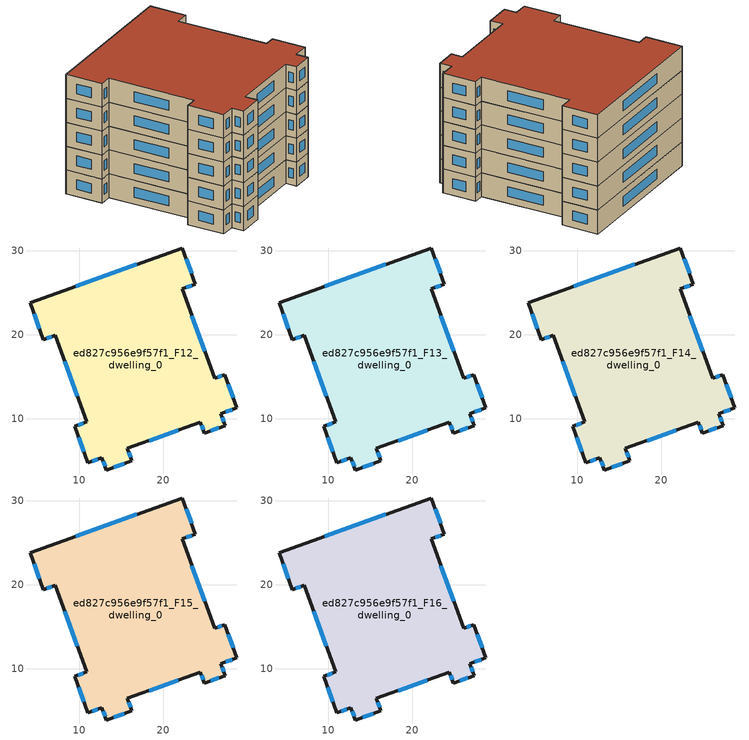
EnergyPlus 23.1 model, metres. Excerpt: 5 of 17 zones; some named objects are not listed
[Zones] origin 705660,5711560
ed827c956e9f57f1_F12_dwelling_0
 floor to ed827c956e9f57f1_F11_dwelling_0 (EU_floor_Construction): 27.34,9.21 26.83,10.62 28.74,11.31 27.31,15.27 26.08,14.83 22.24,25.45 23.81,26.02 22.26,30.32 4.15,23.79 5.72,19.43 7.14,19.94 10.87,9.63 9.45,9.12 11.02,4.77 12.69,5.37 13.22,3.92 16.25,5.01 15.71,6.5 24.39,9.61 24.86,8.32 z36
 wall outside (EU_wall_Construction): 26.08,14.83 27.31,15.27 28.74,11.31 26.83,10.62 27.34,9.21 24.86,8.32 24.39,9.61 15.71,6.5 16.25,5.01 13.22,3.92 12.69,5.37 11.02,4.77 9.45,9.12 10.87,9.63 7.14,19.94 5.72,19.43 4.15,23.79 22.26,30.32 23.81,26.02 22.24,25.45 26.08,14.83 z36:39
 window (EU_Window_Construction): 26.45,14.97 26.94,15.14 / 27.73,14.09 28.31,12.5 / 28.17,11.11 27.4,10.83 / 26.98,10.2 27.18,9.63 / 26.59,8.94 25.6,8.58 / 24.72,8.7 24.53,9.22 / 21.79,8.68 18.31,7.43 / 15.87,6.05 16.09,5.46 / 15.34,4.69 14.13,4.25 / 13.06,4.36 12.85,4.94 / 12.19,5.19 11.52,4.95 / 10.55,6.07 9.92,7.81 / 9.88,9.27 10.45,9.48 / 9.76,12.72 8.26,16.85 / 6.72,19.79 6.15,19.58 / 5.25,20.74 4.62,22.49 / 9.57,25.74 16.84,28.36 / 22.73,29.03 23.35,27.31 / 23.34,25.85 22.71,25.62 / 23.39,22.27 24.93,18.01 z36.9:38.1
ed827c956e9f57f1_F13_dwelling_0
 floor to ed827c956e9f57f1_F12_dwelling_0 (EU_floor_Construction): 27.34,9.21 26.83,10.62 28.74,11.31 27.31,15.27 26.08,14.83 22.24,25.45 23.81,26.02 22.26,30.32 4.15,23.79 5.72,19.43 7.14,19.94 10.87,9.63 9.45,9.12 11.02,4.77 12.69,5.37 13.22,3.92 16.25,5.01 15.71,6.5 24.39,9.61 24.86,8.32 z39
 wall outside (EU_wall_Construction): 26.08,14.83 27.31,15.27 28.74,11.31 26.83,10.62 27.34,9.21 24.86,8.32 24.39,9.61 15.71,6.5 16.25,5.01 13.22,3.92 12.69,5.37 11.02,4.77 9.45,9.12 10.87,9.63 7.14,19.94 5.72,19.43 4.15,23.79 22.26,30.32 23.81,26.02 22.24,25.45 26.08,14.83 z39:42
 window (EU_Window_Construction): 26.45,14.97 26.94,15.14 / 27.73,14.09 28.31,12.5 / 28.17,11.11 27.4,10.83 / 26.98,10.2 27.18,9.63 / 26.59,8.94 25.6,8.58 / 24.72,8.7 24.53,9.22 / 21.79,8.68 18.31,7.43 / 15.87,6.05 16.09,5.46 / 15.34,4.69 14.13,4.25 / 13.06,4.36 12.85,4.94 / 12.19,5.19 11.52,4.95 / 10.55,6.07 9.92,7.81 / 9.88,9.27 10.45,9.48 / 9.76,12.72 8.26,16.85 / 6.72,19.79 6.15,19.58 / 5.25,20.74 4.62,22.49 / 9.57,25.74 16.84,28.36 / 22.73,29.03 23.35,27.31 / 23.34,25.85 22.71,25.62 / 23.39,22.27 24.93,18.01 z39.9:41.1
ed827c956e9f57f1_F14_dwelling_0
 floor to ed827c956e9f57f1_F13_dwelling_0 (EU_floor_Construction): 27.34,9.21 26.83,10.62 28.74,11.31 27.31,15.27 26.08,14.83 22.24,25.45 23.81,26.02 22.26,30.32 4.15,23.79 5.72,19.43 7.14,19.94 10.87,9.63 9.45,9.12 11.02,4.77 12.69,5.37 13.22,3.92 16.25,5.01 15.71,6.5 24.39,9.61 24.86,8.32 z42
 wall outside (EU_wall_Construction): 26.08,14.83 27.31,15.27 28.74,11.31 26.83,10.62 27.34,9.21 24.86,8.32 24.39,9.61 15.71,6.5 16.25,5.01 13.22,3.92 12.69,5.37 11.02,4.77 9.45,9.12 10.87,9.63 7.14,19.94 5.72,19.43 4.15,23.79 22.26,30.32 23.81,26.02 22.24,25.45 26.08,14.83 z42:45
 window (EU_Window_Construction): 26.45,14.97 26.94,15.14 / 27.73,14.09 28.31,12.5 / 28.17,11.11 27.4,10.83 / 26.98,10.2 27.18,9.63 / 26.59,8.94 25.6,8.58 / 24.72,8.7 24.53,9.22 / 21.79,8.68 18.31,7.43 / 15.87,6.05 16.09,5.46 / 15.34,4.69 14.13,4.25 / 13.06,4.36 12.85,4.94 / 12.19,5.19 11.52,4.95 / 10.55,6.07 9.92,7.81 / 9.88,9.27 10.45,9.48 / 9.76,12.72 8.26,16.85 / 6.72,19.79 6.15,19.58 / 5.25,20.74 4.62,22.49 / 9.57,25.74 16.84,28.36 / 22.73,29.03 23.35,27.31 / 23.34,25.85 22.71,25.62 / 23.39,22.27 24.93,18.01 z42.9:44.1
ed827c956e9f57f1_F15_dwelling_0
 floor to ed827c956e9f57f1_F14_dwelling_0 (EU_floor_Construction): 27.34,9.21 26.83,10.62 28.74,11.31 27.31,15.27 26.08,14.83 22.24,25.45 23.81,26.02 22.26,30.32 4.15,23.79 5.72,19.43 7.14,19.94 10.87,9.63 9.45,9.12 11.02,4.77 12.69,5.37 13.22,3.92 16.25,5.01 15.71,6.5 24.39,9.61 24.86,8.32 z45
 wall outside (EU_wall_Construction): 26.08,14.83 27.31,15.27 28.74,11.31 26.83,10.62 27.34,9.21 24.86,8.32 24.39,9.61 15.71,6.5 16.25,5.01 13.22,3.92 12.69,5.37 11.02,4.77 9.45,9.12 10.87,9.63 7.14,19.94 5.72,19.43 4.15,23.79 22.26,30.32 23.81,26.02 22.24,25.45 26.08,14.83 z45:48
 window (EU_Window_Construction): 26.45,14.97 26.94,15.14 / 27.73,14.09 28.31,12.5 / 28.17,11.11 27.4,10.83 / 26.98,10.2 27.18,9.63 / 26.59,8.94 25.6,8.58 / 24.72,8.7 24.53,9.22 / 21.79,8.68 18.31,7.43 / 15.87,6.05 16.09,5.46 / 15.34,4.69 14.13,4.25 / 13.06,4.36 12.85,4.94 / 12.19,5.19 11.52,4.95 / 10.55,6.07 9.92,7.81 / 9.88,9.27 10.45,9.48 / 9.76,12.72 8.26,16.85 / 6.72,19.79 6.15,19.58 / 5.25,20.74 4.62,22.49 / 9.57,25.74 16.84,28.36 / 22.73,29.03 23.35,27.31 / 23.34,25.85 22.71,25.62 / 23.39,22.27 24.93,18.01 z45.9:47.1
ed827c956e9f57f1_F16_dwelling_0
 floor to ed827c956e9f57f1_F15_dwelling_0 (EU_floor_Construction): 27.34,9.21 26.83,10.62 28.74,11.31 27.31,15.27 26.08,14.83 22.24,25.45 23.81,26.02 22.26,30.32 4.15,23.79 5.72,19.43 7.14,19.94 10.87,9.63 9.45,9.12 11.02,4.77 12.69,5.37 13.22,3.92 16.25,5.01 15.71,6.5 24.39,9.61 24.86,8.32 z48
 wall outside (EU_wall_Construction): 26.08,14.83 27.31,15.27 28.74,11.31 26.83,10.62 27.34,9.21 24.86,8.32 24.39,9.61 15.71,6.5 16.25,5.01 13.22,3.92 12.69,5.37 11.02,4.77 9.45,9.12 10.87,9.63 7.14,19.94 5.72,19.43 4.15,23.79 22.26,30.32 23.81,26.02 22.24,25.45 26.08,14.83 z48:51
 window (EU_Window_Construction): 26.45,14.97 26.94,15.14 / 27.73,14.09 28.31,12.5 / 28.17,11.11 27.4,10.83 / 26.98,10.2 27.18,9.63 / 26.59,8.94 25.6,8.58 / 24.72,8.7 24.53,9.22 / 21.79,8.68 18.31,7.43 / 15.87,6.05 16.09,5.46 / 15.34,4.69 14.13,4.25 / 13.06,4.36 12.85,4.94 / 12.19,5.19 11.52,4.95 / 10.55,6.07 9.92,7.81 / 9.88,9.27 10.45,9.48 / 9.76,12.72 8.26,16.85 / 6.72,19.79 6.15,19.58 / 5.25,20.74 4.62,22.49 / 9.57,25.74 16.84,28.36 / 22.73,29.03 23.35,27.31 / 23.34,25.85 22.71,25.62 / 23.39,22.27 24.93,18.01 z48.9:50.1
 roof outside (EU_roof_Construction): 22.26,30.32 23.81,26.02 22.24,25.45 26.08,14.83 27.31,15.27 28.74,11.31 26.83,10.62 27.34,9.21 24.86,8.32 24.39,9.61 15.71,6.5 16.25,5.01 13.22,3.92 12.69,5.37 11.02,4.77 9.45,9.12 10.87,9.63 7.14,19.94 5.72,19.43 4.15,23.79 z51
[Building]
EU S2 Campaign: North Axis=0; Terrain=City; Solar Distribution=FullExterior
[Site:Location]
London: Latitude=51.5; Longitude=-0.5; Time Zone=0; Elevation=25
[SizingPeriod:WeatherFileDays]
AnnualSizingPeriod: Begin Month=1; Begin Day of Month=1; End Month=12; End Day of Month=31; Day of Week for Start Day=Monday; Use Weather File Daylight Saving Period=No; Use Weather File Rain and Snow Indicators=No
[MATERIAL]
EU_InternalMass_Material: Roughness=MediumRough; Thickness=0.1; Conductivity=1; Density=1800; Specific Heat=900; Thermal Absorptance=0.9; Solar Absorptance=0.7; Visible Absorptance=0.7
[MATERIAL:NOMASS] Roughness=MediumRough; Thermal Absorptance=0.9; Solar Absorptance=0.7; Visible Absorptance=0.7
Name | Thermal Resistance
EU_wall_NoMass | 1.04674
EU_roof_NoMass | 4.32442
EU_floor_NoMass | 2.04616
[WINDOWMATERIAL:SIMPLEGLAZINGSYSTEM]
EU_Window_SimpleGlazing: UFactor=4.25843; Solar Heat Gain Coefficient=0.85; Visible Transmittance=0.85
[CONSTRUCTION]
EU_wall_Construction: EU_wall_NoMass
EU_roof_Construction: EU_roof_NoMass
EU_floor_Construction: EU_floor_NoMass
EU_InternalMass_Construction: EU_InternalMass_Material
EU_Window_Construction: EU_Window_SimpleGlazing
[ZONE] Type=1; Multiplier=1; Ceiling Height=autocalculate; Volume=1080.82; Floor Area=autocalculate; Part of Total Floor Area=Yes
ed827c956e9f57f1_F12_dwelling_0; ed827c956e9f57f1_F13_dwelling_0; ed827c956e9f57f1_F14_dwelling_0; ed827c956e9f57f1_F15_dwelling_0; ed827c956e9f57f1_F16_dwelling_0
[INTERNALMASS] Construction=EU_InternalMass_Construction; Surface Area=360.272
Name | Zone or ZoneList
ed827c956e9f57f1_F12_dwelling_0_EU_InternalMass | ed827c956e9f57f1_F12_dwelling_0
ed827c956e9f57f1_F13_dwelling_0_EU_InternalMass | ed827c956e9f57f1_F13_dwelling_0
ed827c956e9f57f1_F14_dwelling_0_EU_InternalMass | ed827c956e9f57f1_F14_dwelling_0
ed827c956e9f57f1_F15_dwelling_0_EU_InternalMass | ed827c956e9f57f1_F15_dwelling_0
ed827c956e9f57f1_F16_dwelling_0_EU_InternalMass | ed827c956e9f57f1_F16_dwelling_0
[OTHEREQUIPMENT] Fuel Type=Electricity; Design Level Calculation Method=Watts/Area; Power per Zone Floor Area=1; Fraction Latent=0; Fraction Radiant=0; Fraction Lost=0; Carbon Dioxide Generation Rate=0; EndUse Subcategory=EU_Step8_InternalGains
Name | Zone or ZoneList or Space or SpaceList | Schedule
EU_Step8_InternalGain_ed827c956e9f57f1_F12_dwelling_0_f000 | ed827c956e9f57f1_F12_dwelling_0 | EU_Step8_GainSchedule_ed827c956e9f57f1_F12_dwelling_0_f000
EU_Step8_InternalGain_ed827c956e9f57f1_F13_dwelling_0_f000 | ed827c956e9f57f1_F13_dwelling_0 | EU_Step8_GainSchedule_ed827c956e9f57f1_F13_dwelling_0_f000
EU_Step8_InternalGain_ed827c956e9f57f1_F14_dwelling_0_f000 | ed827c956e9f57f1_F14_dwelling_0 | EU_Step8_GainSchedule_ed827c956e9f57f1_F14_dwelling_0_f000
EU_Step8_InternalGain_ed827c956e9f57f1_F15_dwelling_0_f000 | ed827c956e9f57f1_F15_dwelling_0 | EU_Step8_GainSchedule_ed827c956e9f57f1_F15_dwelling_0_f000
EU_Step8_InternalGain_ed827c956e9f57f1_F16_dwelling_0_f000 | ed827c956e9f57f1_F16_dwelling_0 | EU_Step8_GainSchedule_ed827c956e9f57f1_F16_dwelling_0_f000
[ZONEVENTILATION:DESIGNFLOWRATE] Schedule=EU_AlwaysOn; Design Flow Rate Calculation Method=AirChanges/Hour; Air Changes per Hour=0.488719; Ventilation Type=Natural; Fan Pressure Rise=0; Fan Total Efficiency=1; Constant Term Coefficient=1; Temperature Term Coefficient=0; Velocity Term Coefficient=0; Velocity Squared Term Coefficient=0; Minimum Indoor Temperature=-100; Maximum Indoor Temperature=100; Delta Temperature=-100; Minimum Outdoor Temperature=-100; Maximum Outdoor Temperature=100; Maximum Wind Speed=40
Name | Zone or ZoneList or Space or SpaceList
EU_ConstantAir_ed827c956e9f57f1_F12_dwelling_0 | ed827c956e9f57f1_F12_dwelling_0
EU_ConstantAir_ed827c956e9f57f1_F13_dwelling_0 | ed827c956e9f57f1_F13_dwelling_0
EU_ConstantAir_ed827c956e9f57f1_F14_dwelling_0 | ed827c956e9f57f1_F14_dwelling_0
EU_ConstantAir_ed827c956e9f57f1_F15_dwelling_0 | ed827c956e9f57f1_F15_dwelling_0
EU_ConstantAir_ed827c956e9f57f1_F16_dwelling_0 | ed827c956e9f57f1_F16_dwelling_0
[HVACTEMPLATE:ZONE:IDEALLOADSAIRSYSTEM] System Availability Schedule=EU_AlwaysOn; Maximum Heating Supply Air Temperature=50; Minimum Cooling Supply Air Temperature=13; Maximum Heating Supply Air Humidity Ratio=0.0156; Minimum Cooling Supply Air Humidity Ratio=0.0077; Heating Limit=NoLimit; Cooling Limit=NoLimit; Heating Availability Schedule=EU_AlwaysOn; Cooling Availability Schedule=EU_CoolingOff; Dehumidification Control Type=ConstantSensibleHeatRatio; Cooling Sensible Heat Ratio=0.7; Dehumidification Setpoint=60; Humidification Control Type=None; Humidification Setpoint=30; Outdoor Air Method=None; Outdoor Air Flow Rate per Person=0.00944; Outdoor Air Flow Rate per Zone Floor Area=0; Outdoor Air Flow Rate per Zone=0; Demand Controlled Ventilation Type=None; Outdoor Air Economizer Type=NoEconomizer; Heat Recovery Type=None; Sensible Heat Recovery Effectiveness=0.7; Latent Heat Recovery Effectiveness=0.65
Name | Template Thermostat
ed827c956e9f57f1_F12_dwelling_0 | EU_HeatOnly_ed827c956e9f57f1_F12_dwelling_0
ed827c956e9f57f1_F13_dwelling_0 | EU_HeatOnly_ed827c956e9f57f1_F13_dwelling_0
ed827c956e9f57f1_F14_dwelling_0 | EU_HeatOnly_ed827c956e9f57f1_F14_dwelling_0
ed827c956e9f57f1_F15_dwelling_0 | EU_HeatOnly_ed827c956e9f57f1_F15_dwelling_0
ed827c956e9f57f1_F16_dwelling_0 | EU_HeatOnly_ed827c956e9f57f1_F16_dwelling_0
[SIZING:ZONE] Zone Cooling Design Supply Air Temperature Input Method=SupplyAirTemperature; Zone Cooling Design Supply Air Temperature=13; Zone Heating Design Supply Air Temperature Input Method=SupplyAirTemperature; Zone Heating Design Supply Air Temperature=50; Zone Cooling Design Supply Air Humidity Ratio=0.008; Zone Heating Design Supply Air Humidity Ratio=0.008; Cooling Design Air Flow Method=DesignDay; Cooling Design Air Flow Rate=0; Cooling Minimum Air Flow per Zone Floor Area=0.000762; Cooling Minimum Air Flow=0; Cooling Minimum Air Flow Fraction=0.2; Heating Design Air Flow Method=DesignDay; Heating Design Air Flow Rate=0; Heating Maximum Air Flow per Zone Floor Area=0.002032; Heating Maximum Air Flow=0.141576; Heating Maximum Air Flow Fraction=0.3; Account for Dedicated Outdoor Air System=No; Dedicated Outdoor Air System Control Strategy=NeutralSupplyAir; Dedicated Outdoor Air Low Setpoint Temperature for Design=autosize; Dedicated Outdoor Air High Setpoint Temperature for Design=autosize; Zone Load Sizing Method=Sensible Load Only No Latent Load; Zone Latent Cooling Design Supply Air Humidity Ratio Input Method=HumidityRatioDifference; Zone Cooling Design Supply Air Humidity Ratio Difference=0.005; Zone Latent Heating Design Supply Air Humidity Ratio Input Method=HumidityRatioDifference; Zone Humidification Design Supply Air Humidity Ratio Difference=0.005
ed827c956e9f57f1_F12_dwelling_0; ed827c956e9f57f1_F13_dwelling_0; ed827c956e9f57f1_F14_dwelling_0; ed827c956e9f57f1_F15_dwelling_0; ed827c956e9f57f1_F16_dwelling_0
[SCHEDULE:CONSTANT]
Name | Hourly Value
EU_AlwaysOn | 1
EU_CoolingOff | 0
[SCHEDULE:FILE] Column Number=1; Rows to Skip at Top=0; Number of Hours of Data=8760; Column Separator=Comma; Interpolate to Timestep=No; Minutes per Item=60; Adjust Schedule for Daylight Savings=Yes
Name | File
EU_Step8_GainSchedule_ed827c956e9f57f1_F12_dwelling_0_f000 | ../../schedules/ed827c956e9f57f1/ed827c956e9f57f1_F12_dwelling_0_f000_gain.csv
EU_Step8_GainSchedule_ed827c956e9f57f1_F13_dwelling_0_f000 | ../../schedules/ed827c956e9f57f1/ed827c956e9f57f1_F13_dwelling_0_f000_gain.csv
EU_Step8_GainSchedule_ed827c956e9f57f1_F14_dwelling_0_f000 | ../../schedules/ed827c956e9f57f1/ed827c956e9f57f1_F14_dwelling_0_f000_gain.csv
EU_Step8_GainSchedule_ed827c956e9f57f1_F15_dwelling_0_f000 | ../../schedules/ed827c956e9f57f1/ed827c956e9f57f1_F15_dwelling_0_f000_gain.csv
EU_Step8_GainSchedule_ed827c956e9f57f1_F16_dwelling_0_f000 | ../../schedules/ed827c956e9f57f1/ed827c956e9f57f1_F16_dwelling_0_f000_gain.csv
